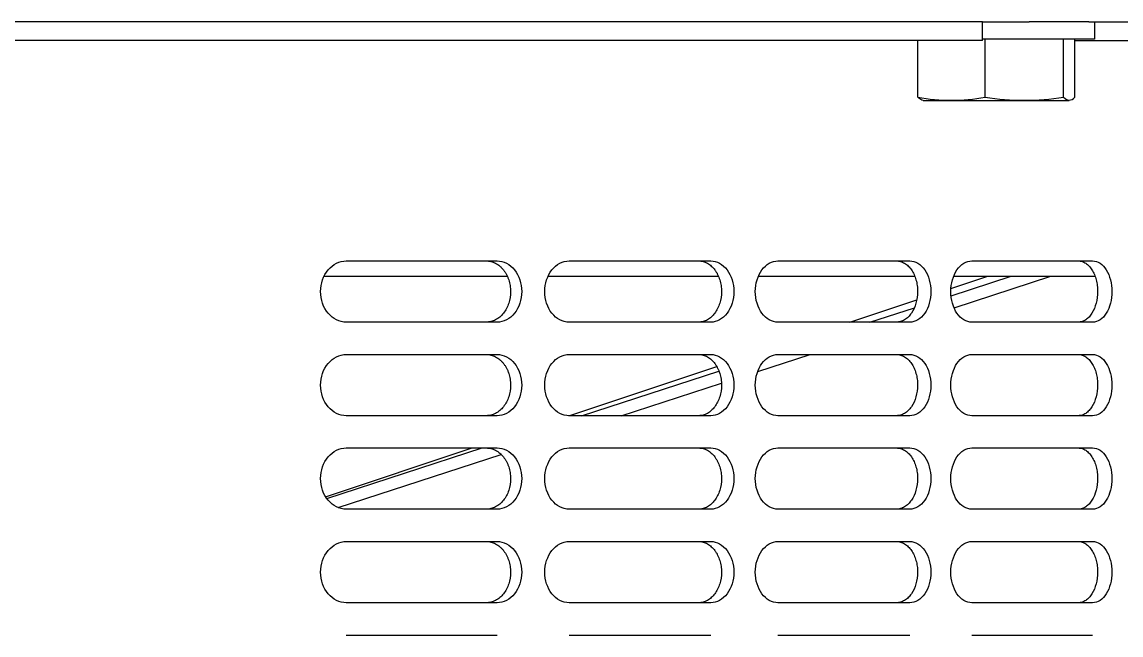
# Model space of a CAD drawing. Header units: millimetres. Extents: x 156850 to 204135, y 56350 to 74150.
# Drawn here: x 158853 to 159032.2, y 57322.9 to 57423 of the extents above; entities that cross this region are included whole.
import ezdxf

# ---------------------------------------------------------------- set-up
doc = ezdxf.new("R2010")
doc.units = ezdxf.units.MM
doc.header["$LTSCALE"] = 150
doc.layers.add('-----33 Equipment', color=5, linetype='Continuous')

# ---------------------------------------------------------------- blocks, each defined once
blk = doc.blocks.new('X-2F-PLAN$0$A$C13F33EB5')
at = {"color": 0, "linetype": 'Continuous'}
for p, q in [((581.98, 229.33), (581.98, 464.19)), ((584.98, 229.33), (584.98, 464.19)), ((507.22, 336.27), (515.46, 310.91)), ((507.5, 336.45), (515.46, 312.58)), ((543.48, 336.69), (543.48, 306.83)), ((505.72, 334.4), (514.37, 307.8)), ((484.93, 333.08), (484.93, 308.48)), ((490.19, 308.48), (490.19, 333.08)), ((500.19, 333.08), (500.19, 308.48)), ((505.46, 308.48), (505.46, 333.08)), ((515.46, 333.08), (515.46, 308.48)), ((520.72, 308.48), (520.72, 333.08)), ((530.72, 333.08), (530.72, 308.48)), ((535.98, 308.48), (535.98, 333.08)), ((545.98, 333.08), (545.98, 308.48)), ((543.48, 300.17), (543.48, 272.41)), ((484.93, 296.76), (484.93, 273.65)), ((490.19, 273.65), (490.19, 296.76)), ((500.19, 296.76), (500.19, 273.65)), ((505.46, 273.65), (505.46, 296.76)), ((515.46, 296.76), (515.46, 273.65)), ((520.72, 296.78), (528.76, 272.67)), ((520.72, 273.65), (520.72, 296.76)), ((530.72, 296.76), (530.72, 273.65)), ((535.98, 273.65), (535.98, 296.76)), ((545.98, 296.76), (545.98, 273.65)), ((520.72, 294.72), (528, 272.32)), ((520.72, 288.24), (526.02, 271.91)), ((527.95, 265.99), (530.72, 257.47)), ((543.48, 265.88), (543.48, 240.4)), ((484.93, 262.7), (484.93, 241.22)), ((490.19, 241.22), (490.19, 262.7)), ((500.19, 262.7), (500.19, 241.22)), ((505.46, 241.22), (505.46, 262.7)), ((515.46, 262.7), (515.46, 241.22)), ((520.72, 241.22), (520.72, 262.7)), ((530.72, 262.7), (530.72, 241.22)), ((535.98, 241.22), (535.98, 262.7)), ((545.98, 262.7), (545.98, 241.22)), ((535.98, 251), (539.63, 240.07)), ((535.98, 247.74), (538.35, 240.45)), ((572.18, 239.01), (572.24, 239.22)), ((572.18, 239.01), (572.18, 215.21)), ((572.71, 239.92), (581.98, 239.92)), ((538.35, 233.99), (543.48, 218.19)), ((540.29, 234.47), (543.48, 224.66)), ((541.49, 234.49), (543.48, 228.5)), ((543.48, 234.04), (543.48, 211)), ((484.93, 231.11), (484.93, 211.41)), ((490.19, 211.41), (490.19, 231.11)), ((500.19, 231.11), (500.19, 211.41)), ((505.46, 211.41), (505.46, 231.11)), ((515.46, 231.11), (515.46, 211.41)), ((520.72, 211.41), (520.72, 231.11)), ((530.72, 231.11), (530.72, 211.41)), ((535.98, 211.41), (535.98, 231.11)), ((545.98, 231.11), (545.98, 211.41)), ((572.71, 228.93), (582.18, 228.93)), ((581.98, 229.33), (584.98, 229.33)), ((582.18, 211.11), (582.18, 229.33)), ((584.98, 229.33), (584.98, 221.73)), ((584.98, 212.04), (584.98, 221.73)), ((572.24, 215), (572.18, 215.21)), ((572.71, 216.12), (582.18, 216.12)), ((572.71, 214.3), (582.18, 214.3)), ((581.98, 214.3), (581.98, 213.21)), ((581.98, 213.21), (581.98, 200.63)), ((584.98, 212.04), (584.98, 202.78)), ((584.98, 211.11), (582.18, 211.11))]:
    blk.add_line(p, q, dxfattribs=at)
for centre, radius, start, end in [((602.78, 234.42), 30.57, 169.6507, 190.3493), ((613.67, 222.53), 41.46, 171.116, 188.884)]:
    blk.add_arc(centre, radius, start, end, dxfattribs=at)
for points, knots in [([(490.19, 333.08), (490.19, 334.17), (490.73, 335.26), (492.58, 336.81), (493.88, 337.27), (496.5, 337.27), (497.8, 336.81), (499.65, 335.26), (500.19, 334.17), (500.19, 333.08)], [0, 0, 0, 0, 0.25, 0.25, 0.5, 0.5, 0.75, 0.75, 1, 1, 1, 1]), ([(505.46, 333.08), (505.46, 334.17), (505.99, 335.26), (507.85, 336.81), (509.15, 337.27), (511.76, 337.27), (513.07, 336.81), (514.92, 335.26), (515.46, 334.17), (515.46, 333.08)], [0, 0, 0, 0, 0.25, 0.25, 0.5, 0.5, 0.75, 0.75, 1, 1, 1, 1]), ([(520.72, 333.08), (520.72, 334.17), (521.26, 335.26), (523.11, 336.81), (524.41, 337.27), (527.03, 337.27), (528.33, 336.81), (530.18, 335.26), (530.72, 334.17), (530.72, 333.08)], [0, 0, 0, 0, 0.25, 0.25, 0.5, 0.5, 0.75, 0.75, 1, 1, 1, 1]), ([(535.98, 333.08), (535.98, 334.17), (536.52, 335.26), (538.37, 336.81), (539.67, 337.27), (542.29, 337.27), (543.59, 336.81), (545.44, 335.26), (545.98, 334.17), (545.98, 333.08)], [0, 0, 0, 0, 0.25, 0.25, 0.5, 0.5, 0.75, 0.75, 1, 1, 1, 1]), ([(500.19, 310.28), (500.19, 310.14), (500.18, 309.88), (500.1, 309.5), (499.98, 309.12), (499.81, 308.75), (499.61, 308.39), (499.35, 308.06), (499.06, 307.74), (498.73, 307.45), (498.37, 307.19), (497.97, 306.96), (497.55, 306.76), (497.11, 306.59), (496.64, 306.46), (496.17, 306.36), (495.68, 306.3), (494.71, 306.26), (493.23, 306.5), (491.84, 307.23), (491.01, 308.04), (490.55, 308.74), (490.25, 309.49), (490.21, 310.01), (490.19, 310.28)], [0, 0, 0, 0, 0.031263, 0.06252, 0.093789, 0.125071, 0.156359, 0.187645, 0.21893, 0.250231, 0.281541, 0.312852, 0.344178, 0.375521, 0.406869, 0.438212, 0.469551, 0.500899, 0.62553, 0.750071, 0.812579, 0.87508, 0.937558, 1, 1, 1, 1]), ([(515.46, 310.28), (515.45, 310.14), (515.44, 309.88), (515.36, 309.5), (515.24, 309.12), (515.08, 308.75), (514.87, 308.39), (514.62, 308.06), (514.33, 307.74), (514, 307.45), (513.63, 307.19), (513.24, 306.96), (512.81, 306.76), (512.37, 306.59), (511.91, 306.46), (511.43, 306.36), (510.95, 306.3), (509.97, 306.26), (508.5, 306.5), (507.1, 307.23), (506.27, 308.04), (505.81, 308.74), (505.51, 309.49), (505.48, 310.01), (505.46, 310.28)], [0, 0, 0, 0, 0.031263, 0.06252, 0.093789, 0.125071, 0.156359, 0.187645, 0.21893, 0.250231, 0.281541, 0.312852, 0.344178, 0.375521, 0.406869, 0.438212, 0.469551, 0.500899, 0.62553, 0.750071, 0.812579, 0.87508, 0.937558, 1, 1, 1, 1]), ([(530.72, 310.28), (530.71, 310.14), (530.7, 309.88), (530.63, 309.5), (530.51, 309.12), (530.34, 308.75), (530.13, 308.39), (529.88, 308.06), (529.59, 307.74), (529.26, 307.45), (528.9, 307.19), (528.5, 306.96), (528.08, 306.76), (527.63, 306.59), (527.17, 306.46), (526.7, 306.36), (526.21, 306.3), (525.23, 306.26), (523.76, 306.5), (522.37, 307.23), (521.54, 308.04), (521.08, 308.74), (520.78, 309.49), (520.74, 310.01), (520.72, 310.28)], [0, 0, 0, 0, 0.031263, 0.06252, 0.093789, 0.125071, 0.156359, 0.187645, 0.21893, 0.250231, 0.281541, 0.312852, 0.344178, 0.375521, 0.406869, 0.438212, 0.469551, 0.500899, 0.62553, 0.750071, 0.812579, 0.87508, 0.937558, 1, 1, 1, 1]), ([(545.98, 310.28), (545.98, 310.14), (545.97, 309.88), (545.89, 309.5), (545.77, 309.12), (545.6, 308.75), (545.39, 308.39), (545.14, 308.06), (544.85, 307.74), (544.52, 307.45), (544.16, 307.19), (543.76, 306.96), (543.34, 306.76), (542.9, 306.59), (542.43, 306.46), (541.96, 306.36), (541.47, 306.3), (540.5, 306.26), (539.02, 306.5), (537.63, 307.23), (536.8, 308.04), (536.34, 308.74), (536.04, 309.49), (536, 310.01), (535.98, 310.28)], [0, 0, 0, 0, 0.031263, 0.06252, 0.093789, 0.125071, 0.156359, 0.187645, 0.21893, 0.250231, 0.281541, 0.312852, 0.344178, 0.375521, 0.406869, 0.438212, 0.469551, 0.500899, 0.62553, 0.750071, 0.812579, 0.87508, 0.937558, 1, 1, 1, 1]), ([(500.19, 308.48), (500.19, 307.43), (499.65, 306.39), (497.8, 304.91), (496.5, 304.48), (493.88, 304.48), (492.58, 304.91), (490.73, 306.39), (490.19, 307.43), (490.19, 308.48)], [0, 0, 0, 0, 0.25, 0.25, 0.5, 0.5, 0.75, 0.75, 1, 1, 1, 1]), ([(515.46, 308.48), (515.46, 307.43), (514.92, 306.39), (513.07, 304.91), (511.76, 304.48), (509.15, 304.48), (507.85, 304.91), (505.99, 306.39), (505.46, 307.43), (505.46, 308.48)], [0, 0, 0, 0, 0.25, 0.25, 0.5, 0.5, 0.75, 0.75, 1, 1, 1, 1]), ([(530.72, 308.48), (530.72, 307.43), (530.18, 306.39), (528.33, 304.91), (527.03, 304.48), (524.41, 304.48), (523.11, 304.91), (521.26, 306.39), (520.72, 307.43), (520.72, 308.48)], [0, 0, 0, 0, 0.25, 0.25, 0.5, 0.5, 0.75, 0.75, 1, 1, 1, 1]), ([(545.98, 308.48), (545.98, 307.43), (545.44, 306.39), (543.59, 304.91), (542.29, 304.48), (539.67, 304.48), (538.37, 304.91), (536.52, 306.39), (535.98, 307.43), (535.98, 308.48)], [0, 0, 0, 0, 0.25, 0.25, 0.5, 0.5, 0.75, 0.75, 1, 1, 1, 1]), ([(490.19, 296.76), (490.19, 297.79), (490.73, 298.82), (492.58, 300.29), (493.88, 300.71), (496.5, 300.71), (497.8, 300.29), (499.65, 298.82), (500.19, 297.79), (500.19, 296.76)], [0, 0, 0, 0, 0.25, 0.25, 0.5, 0.5, 0.75, 0.75, 1, 1, 1, 1]), ([(505.46, 296.76), (505.46, 297.79), (505.99, 298.82), (507.85, 300.29), (509.15, 300.71), (511.76, 300.71), (513.07, 300.29), (514.92, 298.82), (515.46, 297.79), (515.46, 296.76)], [0, 0, 0, 0, 0.25, 0.25, 0.5, 0.5, 0.75, 0.75, 1, 1, 1, 1]), ([(520.72, 296.76), (520.72, 297.79), (521.26, 298.82), (523.11, 300.29), (524.41, 300.71), (527.03, 300.71), (528.33, 300.29), (530.18, 298.82), (530.72, 297.79), (530.72, 296.76)], [0, 0, 0, 0, 0.25, 0.25, 0.5, 0.5, 0.75, 0.75, 1, 1, 1, 1]), ([(535.98, 296.76), (535.98, 297.79), (536.52, 298.82), (538.37, 300.29), (539.67, 300.71), (542.29, 300.71), (543.59, 300.29), (545.44, 298.82), (545.98, 297.79), (545.98, 296.76)], [0, 0, 0, 0, 0.25, 0.25, 0.5, 0.5, 0.75, 0.75, 1, 1, 1, 1]), ([(500.19, 275.63), (500.19, 275.51), (500.18, 275.27), (500.1, 274.9), (499.98, 274.55), (499.81, 274.2), (499.61, 273.87), (499.35, 273.56), (499.06, 273.26), (498.73, 272.99), (498.37, 272.74), (497.97, 272.53), (497.55, 272.34), (497.11, 272.19), (496.64, 272.06), (496.17, 271.97), (495.68, 271.92), (494.71, 271.88), (493.23, 272.1), (491.84, 272.79), (491.01, 273.55), (490.55, 274.19), (490.25, 274.9), (490.21, 275.39), (490.19, 275.63)], [0, 0, 0, 0, 0.031263, 0.06252, 0.093789, 0.125071, 0.156359, 0.187645, 0.21893, 0.250231, 0.281541, 0.312852, 0.344178, 0.375521, 0.406869, 0.438212, 0.469551, 0.500899, 0.62553, 0.750071, 0.812579, 0.87508, 0.937558, 1, 1, 1, 1]), ([(515.46, 275.63), (515.45, 275.51), (515.44, 275.27), (515.36, 274.9), (515.24, 274.55), (515.08, 274.2), (514.87, 273.87), (514.62, 273.56), (514.33, 273.26), (514, 272.99), (513.63, 272.74), (513.24, 272.53), (512.81, 272.34), (512.37, 272.19), (511.91, 272.06), (511.43, 271.97), (510.95, 271.92), (509.97, 271.88), (508.5, 272.1), (507.1, 272.79), (506.27, 273.55), (505.81, 274.19), (505.51, 274.9), (505.48, 275.39), (505.46, 275.63)], [0, 0, 0, 0, 0.031263, 0.06252, 0.093789, 0.125071, 0.156359, 0.187645, 0.21893, 0.250231, 0.281541, 0.312852, 0.344178, 0.375521, 0.406869, 0.438212, 0.469551, 0.500899, 0.62553, 0.750071, 0.812579, 0.87508, 0.937558, 1, 1, 1, 1]), ([(530.72, 275.63), (530.71, 275.51), (530.7, 275.27), (530.63, 274.9), (530.51, 274.55), (530.34, 274.2), (530.13, 273.87), (529.88, 273.56), (529.59, 273.26), (529.26, 272.99), (528.9, 272.74), (528.5, 272.53), (528.08, 272.34), (527.63, 272.19), (527.17, 272.06), (526.7, 271.97), (526.21, 271.92), (525.23, 271.88), (523.76, 272.1), (522.37, 272.79), (521.54, 273.55), (521.08, 274.19), (520.78, 274.9), (520.74, 275.39), (520.72, 275.63)], [0, 0, 0, 0, 0.031263, 0.06252, 0.093789, 0.125071, 0.156359, 0.187645, 0.21893, 0.250231, 0.281541, 0.312852, 0.344178, 0.375521, 0.406869, 0.438212, 0.469551, 0.500899, 0.62553, 0.750071, 0.812579, 0.87508, 0.937558, 1, 1, 1, 1]), ([(545.98, 275.63), (545.98, 275.51), (545.97, 275.27), (545.89, 274.9), (545.77, 274.55), (545.6, 274.2), (545.39, 273.87), (545.14, 273.56), (544.85, 273.26), (544.52, 272.99), (544.16, 272.74), (543.76, 272.53), (543.34, 272.34), (542.9, 272.19), (542.43, 272.06), (541.96, 271.97), (541.47, 271.92), (540.5, 271.88), (539.02, 272.1), (537.63, 272.79), (536.8, 273.55), (536.34, 274.19), (536.04, 274.9), (536, 275.39), (535.98, 275.63)], [0, 0, 0, 0, 0.031263, 0.06252, 0.093789, 0.125071, 0.156359, 0.187645, 0.21893, 0.250231, 0.281541, 0.312852, 0.344178, 0.375521, 0.406869, 0.438212, 0.469551, 0.500899, 0.62553, 0.750071, 0.812579, 0.87508, 0.937558, 1, 1, 1, 1]), ([(500.19, 273.65), (500.19, 272.67), (499.65, 271.69), (497.8, 270.3), (496.5, 269.9), (493.88, 269.9), (492.58, 270.3), (490.73, 271.69), (490.19, 272.67), (490.19, 273.65)], [0, 0, 0, 0, 0.25, 0.25, 0.5, 0.5, 0.75, 0.75, 1, 1, 1, 1]), ([(515.46, 273.65), (515.46, 272.67), (514.92, 271.69), (513.07, 270.3), (511.76, 269.9), (509.15, 269.9), (507.85, 270.3), (505.99, 271.69), (505.46, 272.67), (505.46, 273.65)], [0, 0, 0, 0, 0.25, 0.25, 0.5, 0.5, 0.75, 0.75, 1, 1, 1, 1]), ([(530.72, 273.65), (530.72, 272.67), (530.18, 271.69), (528.33, 270.3), (527.03, 269.9), (524.41, 269.9), (523.11, 270.3), (521.26, 271.69), (520.72, 272.67), (520.72, 273.65)], [0, 0, 0, 0, 0.25, 0.25, 0.5, 0.5, 0.75, 0.75, 1, 1, 1, 1]), ([(545.98, 273.65), (545.98, 272.67), (545.44, 271.69), (543.59, 270.3), (542.29, 269.9), (539.67, 269.9), (538.37, 270.3), (536.52, 271.69), (535.98, 272.67), (535.98, 273.65)], [0, 0, 0, 0, 0.25, 0.25, 0.5, 0.5, 0.75, 0.75, 1, 1, 1, 1]), ([(490.19, 262.7), (490.19, 263.66), (490.73, 264.62), (492.58, 265.99), (493.88, 266.39), (496.5, 266.39), (497.8, 265.99), (499.65, 264.62), (500.19, 263.66), (500.19, 262.7)], [0, 0, 0, 0, 0.25, 0.25, 0.5, 0.5, 0.75, 0.75, 1, 1, 1, 1]), ([(505.46, 262.7), (505.46, 263.66), (505.99, 264.62), (507.85, 265.99), (509.15, 266.39), (511.76, 266.39), (513.07, 265.99), (514.92, 264.62), (515.46, 263.66), (515.46, 262.7)], [0, 0, 0, 0, 0.25, 0.25, 0.5, 0.5, 0.75, 0.75, 1, 1, 1, 1]), ([(520.72, 262.7), (520.72, 263.66), (521.26, 264.62), (523.11, 265.99), (524.41, 266.39), (527.03, 266.39), (528.33, 265.99), (530.18, 264.62), (530.72, 263.66), (530.72, 262.7)], [0, 0, 0, 0, 0.25, 0.25, 0.5, 0.5, 0.75, 0.75, 1, 1, 1, 1]), ([(535.98, 262.7), (535.98, 263.66), (536.52, 264.62), (538.37, 265.99), (539.67, 266.39), (542.29, 266.39), (543.59, 265.99), (545.44, 264.62), (545.98, 263.66), (545.98, 262.7)], [0, 0, 0, 0, 0.25, 0.25, 0.5, 0.5, 0.75, 0.75, 1, 1, 1, 1]), ([(500.19, 243.38), (500.19, 243.27), (500.18, 243.04), (500.1, 242.7), (499.98, 242.37), (499.81, 242.06), (499.61, 241.75), (499.35, 241.46), (499.06, 241.19), (498.73, 240.93), (498.37, 240.71), (497.97, 240.51), (497.55, 240.34), (497.11, 240.19), (496.64, 240.08), (496.17, 239.99), (495.68, 239.94), (494.71, 239.91), (493.23, 240.12), (491.84, 240.75), (491.01, 241.45), (490.55, 242.05), (490.25, 242.7), (490.21, 243.15), (490.19, 243.38)], [0, 0, 0, 0, 0.031263, 0.06252, 0.093789, 0.125071, 0.156359, 0.187645, 0.21893, 0.250231, 0.281541, 0.312852, 0.344178, 0.375521, 0.406869, 0.438212, 0.469551, 0.500899, 0.62553, 0.750071, 0.812579, 0.87508, 0.937558, 1, 1, 1, 1]), ([(515.46, 243.38), (515.45, 243.27), (515.44, 243.04), (515.36, 242.7), (515.24, 242.37), (515.08, 242.06), (514.87, 241.75), (514.62, 241.46), (514.33, 241.19), (514, 240.93), (513.63, 240.71), (513.24, 240.51), (512.81, 240.34), (512.37, 240.19), (511.91, 240.08), (511.43, 239.99), (510.95, 239.94), (509.97, 239.91), (508.5, 240.12), (507.1, 240.75), (506.27, 241.45), (505.81, 242.05), (505.51, 242.7), (505.48, 243.15), (505.46, 243.38)], [0, 0, 0, 0, 0.031263, 0.06252, 0.093789, 0.125071, 0.156359, 0.187645, 0.21893, 0.250231, 0.281541, 0.312852, 0.344178, 0.375521, 0.406869, 0.438212, 0.469551, 0.500899, 0.62553, 0.750071, 0.812579, 0.87508, 0.937558, 1, 1, 1, 1]), ([(530.72, 243.38), (530.71, 243.27), (530.7, 243.04), (530.63, 242.7), (530.51, 242.37), (530.34, 242.06), (530.13, 241.75), (529.88, 241.46), (529.59, 241.19), (529.26, 240.93), (528.9, 240.71), (528.5, 240.51), (528.08, 240.34), (527.63, 240.19), (527.17, 240.08), (526.7, 239.99), (526.21, 239.94), (525.23, 239.91), (523.76, 240.12), (522.37, 240.75), (521.54, 241.45), (521.08, 242.05), (520.78, 242.7), (520.74, 243.15), (520.72, 243.38)], [0, 0, 0, 0, 0.031263, 0.06252, 0.093789, 0.125071, 0.156359, 0.187645, 0.21893, 0.250231, 0.281541, 0.312852, 0.344178, 0.375521, 0.406869, 0.438212, 0.469551, 0.500899, 0.62553, 0.750071, 0.812579, 0.87508, 0.937558, 1, 1, 1, 1]), ([(545.98, 243.38), (545.98, 243.27), (545.97, 243.04), (545.89, 242.7), (545.77, 242.37), (545.6, 242.06), (545.39, 241.75), (545.14, 241.46), (544.85, 241.19), (544.52, 240.93), (544.16, 240.71), (543.76, 240.51), (543.34, 240.34), (542.9, 240.19), (542.43, 240.08), (541.96, 239.99), (541.47, 239.94), (540.5, 239.91), (539.02, 240.12), (537.63, 240.75), (536.8, 241.45), (536.34, 242.05), (536.04, 242.7), (536, 243.15), (535.98, 243.38)], [0, 0, 0, 0, 0.031263, 0.06252, 0.093789, 0.125071, 0.156359, 0.187645, 0.21893, 0.250231, 0.281541, 0.312852, 0.344178, 0.375521, 0.406869, 0.438212, 0.469551, 0.500899, 0.62553, 0.750071, 0.812579, 0.87508, 0.937558, 1, 1, 1, 1]), ([(500.19, 241.22), (500.19, 240.31), (499.65, 239.41), (497.8, 238.13), (496.5, 237.76), (493.88, 237.76), (492.58, 238.13), (490.73, 239.41), (490.19, 240.31), (490.19, 241.22)], [0, 0, 0, 0, 0.25, 0.25, 0.5, 0.5, 0.75, 0.75, 1, 1, 1, 1]), ([(515.46, 241.22), (515.46, 240.31), (514.92, 239.41), (513.07, 238.13), (511.76, 237.76), (509.15, 237.76), (507.85, 238.13), (505.99, 239.41), (505.46, 240.31), (505.46, 241.22)], [0, 0, 0, 0, 0.25, 0.25, 0.5, 0.5, 0.75, 0.75, 1, 1, 1, 1]), ([(530.72, 241.22), (530.72, 240.31), (530.18, 239.41), (528.33, 238.13), (527.03, 237.76), (524.41, 237.76), (523.11, 238.13), (521.26, 239.41), (520.72, 240.31), (520.72, 241.22)], [0, 0, 0, 0, 0.25, 0.25, 0.5, 0.5, 0.75, 0.75, 1, 1, 1, 1]), ([(545.98, 241.22), (545.98, 240.31), (545.44, 239.41), (543.59, 238.13), (542.29, 237.76), (539.67, 237.76), (538.37, 238.13), (536.52, 239.41), (535.98, 240.31), (535.98, 241.22)], [0, 0, 0, 0, 0.25, 0.25, 0.5, 0.5, 0.75, 0.75, 1, 1, 1, 1]), ([(490.19, 231.11), (490.19, 231.99), (490.73, 232.88), (492.58, 234.14), (493.88, 234.51), (496.5, 234.51), (497.8, 234.14), (499.65, 232.88), (500.19, 231.99), (500.19, 231.11)], [0, 0, 0, 0, 0.25, 0.25, 0.5, 0.5, 0.75, 0.75, 1, 1, 1, 1]), ([(505.46, 231.11), (505.46, 231.99), (505.99, 232.88), (507.85, 234.14), (509.15, 234.51), (511.76, 234.51), (513.07, 234.14), (514.92, 232.88), (515.46, 231.99), (515.46, 231.11)], [0, 0, 0, 0, 0.25, 0.25, 0.5, 0.5, 0.75, 0.75, 1, 1, 1, 1]), ([(520.72, 231.11), (520.72, 231.99), (521.26, 232.88), (523.11, 234.14), (524.41, 234.51), (527.03, 234.51), (528.33, 234.14), (530.18, 232.88), (530.72, 231.99), (530.72, 231.11)], [0, 0, 0, 0, 0.25, 0.25, 0.5, 0.5, 0.75, 0.75, 1, 1, 1, 1]), ([(535.98, 231.11), (535.98, 231.99), (536.52, 232.88), (538.37, 234.14), (539.67, 234.51), (542.29, 234.51), (543.59, 234.14), (545.44, 232.88), (545.98, 231.99), (545.98, 231.11)], [0, 0, 0, 0, 0.25, 0.25, 0.5, 0.5, 0.75, 0.75, 1, 1, 1, 1]), ([(500.19, 213.73), (500.19, 213.62), (500.18, 213.42), (500.1, 213.11), (499.98, 212.81), (499.81, 212.52), (499.61, 212.24), (499.35, 211.97), (499.06, 211.72), (498.73, 211.5), (498.37, 211.29), (497.97, 211.11), (497.55, 210.95), (497.11, 210.82), (496.64, 210.71), (496.17, 210.64), (495.68, 210.59), (494.71, 210.56), (493.23, 210.75), (491.84, 211.33), (491.01, 211.96), (490.55, 212.51), (490.25, 213.11), (490.21, 213.52), (490.19, 213.73)], [0, 0, 0, 0, 0.031263, 0.06252, 0.093789, 0.125071, 0.156359, 0.187645, 0.21893, 0.250231, 0.281541, 0.312852, 0.344178, 0.375521, 0.406869, 0.438212, 0.469551, 0.500899, 0.62553, 0.750071, 0.812579, 0.87508, 0.937558, 1, 1, 1, 1]), ([(515.46, 213.73), (515.45, 213.62), (515.44, 213.42), (515.36, 213.11), (515.24, 212.81), (515.08, 212.52), (514.87, 212.24), (514.62, 211.97), (514.33, 211.72), (514, 211.5), (513.63, 211.29), (513.24, 211.11), (512.81, 210.95), (512.37, 210.82), (511.91, 210.71), (511.43, 210.64), (510.95, 210.59), (509.97, 210.56), (508.5, 210.75), (507.1, 211.33), (506.27, 211.96), (505.81, 212.51), (505.51, 213.11), (505.48, 213.52), (505.46, 213.73)], [0, 0, 0, 0, 0.031263, 0.06252, 0.093789, 0.125071, 0.156359, 0.187645, 0.21893, 0.250231, 0.281541, 0.312852, 0.344178, 0.375521, 0.406869, 0.438212, 0.469551, 0.500899, 0.62553, 0.750071, 0.812579, 0.87508, 0.937558, 1, 1, 1, 1]), ([(530.72, 213.73), (530.71, 213.62), (530.7, 213.42), (530.63, 213.11), (530.51, 212.81), (530.34, 212.52), (530.13, 212.24), (529.88, 211.97), (529.59, 211.72), (529.26, 211.5), (528.9, 211.29), (528.5, 211.11), (528.08, 210.95), (527.63, 210.82), (527.17, 210.71), (526.7, 210.64), (526.21, 210.59), (525.23, 210.56), (523.76, 210.75), (522.37, 211.33), (521.54, 211.96), (521.08, 212.51), (520.78, 213.11), (520.74, 213.52), (520.72, 213.73)], [0, 0, 0, 0, 0.031263, 0.06252, 0.093789, 0.125071, 0.156359, 0.187645, 0.21893, 0.250231, 0.281541, 0.312852, 0.344178, 0.375521, 0.406869, 0.438212, 0.469551, 0.500899, 0.62553, 0.750071, 0.812579, 0.87508, 0.937558, 1, 1, 1, 1]), ([(545.98, 213.73), (545.98, 213.62), (545.97, 213.42), (545.89, 213.11), (545.77, 212.81), (545.6, 212.52), (545.39, 212.24), (545.14, 211.97), (544.85, 211.72), (544.52, 211.5), (544.16, 211.29), (543.76, 211.11), (543.34, 210.95), (542.9, 210.82), (542.43, 210.71), (541.96, 210.64), (541.47, 210.59), (540.5, 210.56), (539.02, 210.75), (537.63, 211.33), (536.8, 211.96), (536.34, 212.51), (536.04, 213.11), (536, 213.52), (535.98, 213.73)], [0, 0, 0, 0, 0.031263, 0.06252, 0.093789, 0.125071, 0.156359, 0.187645, 0.21893, 0.250231, 0.281541, 0.312852, 0.344178, 0.375521, 0.406869, 0.438212, 0.469551, 0.500899, 0.62553, 0.750071, 0.812579, 0.87508, 0.937558, 1, 1, 1, 1]), ([(500.19, 211.41), (500.19, 210.57), (499.65, 209.75), (497.8, 208.58), (496.5, 208.25), (493.88, 208.25), (492.58, 208.58), (490.73, 209.75), (490.19, 210.57), (490.19, 211.41)], [0, 0, 0, 0, 0.25, 0.25, 0.5, 0.5, 0.75, 0.75, 1, 1, 1, 1]), ([(515.46, 211.41), (515.46, 210.57), (514.92, 209.75), (513.07, 208.58), (511.76, 208.25), (509.15, 208.25), (507.85, 208.58), (505.99, 209.75), (505.46, 210.57), (505.46, 211.41)], [0, 0, 0, 0, 0.25, 0.25, 0.5, 0.5, 0.75, 0.75, 1, 1, 1, 1]), ([(530.72, 211.41), (530.72, 210.57), (530.18, 209.75), (528.33, 208.58), (527.03, 208.25), (524.41, 208.25), (523.11, 208.58), (521.26, 209.75), (520.72, 210.57), (520.72, 211.41)], [0, 0, 0, 0, 0.25, 0.25, 0.5, 0.5, 0.75, 0.75, 1, 1, 1, 1]), ([(545.98, 211.41), (545.98, 210.57), (545.44, 209.75), (543.59, 208.58), (542.29, 208.25), (539.67, 208.25), (538.37, 208.58), (536.52, 209.75), (535.98, 210.57), (535.98, 211.41)], [0, 0, 0, 0, 0.25, 0.25, 0.5, 0.5, 0.75, 0.75, 1, 1, 1, 1])]:
    blk.add_open_spline(points, degree=3, knots=knots, dxfattribs=at)
for points in [[(572.24, 239.22), (572.3, 239.45), (572.47, 239.68), (572.71, 239.92)], [(572.71, 216.12), (572.4, 215.82), (572.02, 215.21), (572.4, 214.61), (572.71, 214.3)]]:
    blk.add_open_spline(points, degree=3, dxfattribs=at)
blk = doc.blocks.new('X-2F-PLAN$0$zw$C47F')
at = {"layer": '-----33 Equipment'}
blk.add_blockref('X-2F-PLAN$0$A$C13F33EB5', (-18.2, 1047.3), dxfattribs=at)

msp = doc.modelspace()

# ---------------------------------------------------------------- block references
at = {"layer": '-----33 Equipment', "rotation": 90.00000000000001}
msp.add_blockref('X-2F-PLAN$0$zw$C47F', (160286.3, 56856.22), dxfattribs=at)

doc.saveas('drawing.dxf')
